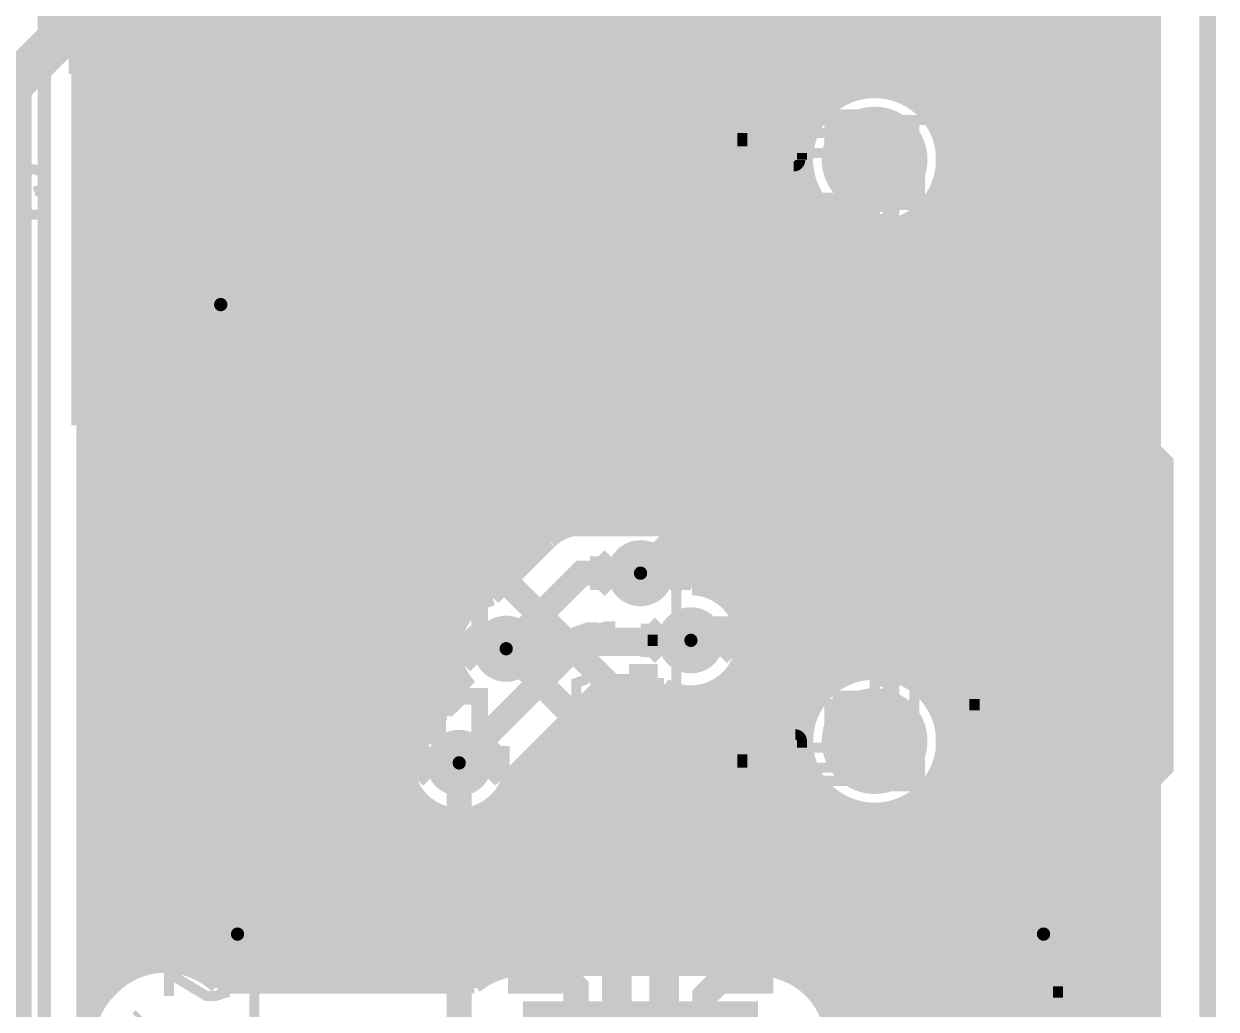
# Model space of a CAD drawing. Extents: x -10 to 131, y -93 to 209.
# Drawn here: x 112.59 to 130.63, y 163.96 to 178.87 of the extents above; entities that cross this region are included whole.
import ezdxf

# ---------------------------------------------------------------- set-up
doc = ezdxf.new("R2010")
doc.units = 0
doc.header["$MEASUREMENT"] = 0
doc.layers.get('0').update_dxf_attribs({"linetype": 'CONTINUOUS'})
for name, color, linetype in [('22-303-0_ASB', 7, 'CONTINUOUS'), ('22-303-0_AST', 7, 'CONTINUOUS'), ('22-303-0_BOT', 2, 'CONTINUOUS'), ('22-303-0_DRD', 6, 'CONTINUOUS'), ('22-303-0_DRL', 1, 'CONTINUOUS'), ('22-303-0_GND', 3, 'CONTINUOUS'), ('22-303-0_IN1', 10, 'CONTINUOUS'), ('22-303-0_SMT', 9, 'CONTINUOUS'), ('22-303-0_SPT', 11, 'CONTINUOUS'), ('22-303-0_SST', 8, 'CONTINUOUS'), ('22-303-0_TOP', 15, 'CONTINUOUS'), ('THRUHOLE_NPT', 7, 'CONTINUOUS'), ('THRUHOLE_TAP', 2, 'CONTINUOUS')]:
    doc.layers.add(name, color=color, linetype=linetype)

# ---------------------------------------------------------------- blocks, each defined once
blk = doc.blocks.new('ROUND_28')
at = {"const_width": 0.54991}
blk.add_lwpolyline([(-0.274954, 0, 1), (0.274954, 0, 1)], format="xyb", close=True, dxfattribs=at)
blk = doc.blocks.new('ROUND_70')
at = {"const_width": 0.29972}
blk.add_lwpolyline([(-0.14986, 0, 1), (0.14986, 0, 1)], format="xyb", close=True, dxfattribs=at)
blk = doc.blocks.new('ROUND_75')
at = {"const_width": 0.29972}
blk.add_lwpolyline([(-0.14986, 0, 1), (0.14986, 0, 1)], format="xyb", close=True, dxfattribs=at)
blk = doc.blocks.new('ROUND_116')
at = {"const_width": 0.10033}
blk.add_lwpolyline([(-0.050164, 0, 1), (0.050164, 0, 1)], format="xyb", close=True, dxfattribs=at)
blk = doc.blocks.new('ROUND_117')
at = {"const_width": 0.10033}
blk.add_lwpolyline([(-0.050164, 0, 1), (0.050164, 0, 1)], format="xyb", close=True, dxfattribs=at)
blk = doc.blocks.new('ROUND_85')
at = {"const_width": 0.8001}
blk.add_lwpolyline([(-0.40005, 0, 1), (0.40005, 0, 1)], format="xyb", close=True, dxfattribs=at)
blk = doc.blocks.new('ROUND_98')
at = {"const_width": 0.50038}
blk.add_lwpolyline([(-0.25019, 0, 1), (0.25019, 0, 1)], format="xyb", close=True, dxfattribs=at)
blk = doc.blocks.new('ROUND_100')
at = {"const_width": 0.50038}
blk.add_lwpolyline([(-0.25019, 0, 1), (0.25019, 0, 1)], format="xyb", close=True, dxfattribs=at)
blk = doc.blocks.new('ROUND_101')
at = {"const_width": 0.0635}
blk.add_lwpolyline([(-0.03175, 0, 1), (0.03175, 0, 1)], format="xyb", close=True, dxfattribs=at)
blk = doc.blocks.new('RECTANGLE_4')
blk.add_solid([(1.4986, 1.3462), (1.4986, -1.3462), (-1.4986, 1.3462), (-1.4986, -1.3462)])
blk = doc.blocks.new('RECTANGLE_13')
blk.add_solid([(0.508, 0.9017), (0.508, -0.9017), (-0.508, 0.9017), (-0.508, -0.9017)])
blk = doc.blocks.new('RECTANGLE_29')
blk.add_solid([(2.74955, 0.59944), (2.74955, -0.59944), (-2.74955, 0.59944), (-2.74955, -0.59944)])
blk = doc.blocks.new('ROUND_108')
at = {"const_width": 0.10033}
blk.add_lwpolyline([(-0.050164, 0, 1), (0.050164, 0, 1)], format="xyb", close=True, dxfattribs=at)

msp = doc.modelspace()

# ---------------------------------------------------------------- linework, layer by layer
at = {"layer": '22-303-0_ASB', "const_width": 0.254}
msp.add_lwpolyline([(111.00054, 208.99374), (111.00054, 198.99376), (116.0018, 198.99376), (116.0018, 208.99374), (130.50012, 208.99374), (130.50012, -31.00578), (-9.4996, -31.00578), (-9.4996, 208.99374), (111.00054, 208.99374)], dxfattribs=at)
at = {"layer": '22-303-0_AST'}
for points, const_width in [([(111.00054, 208.99374), (111.00054, 198.99376), (116.0018, 198.99376), (116.0018, 208.99374), (130.50012, 208.99374), (130.50012, -31.00578), (-9.4996, -31.00578), (-9.4996, 208.99374), (111.00054, 208.99374)], 0.254), ([(113.919, 172.8724), (113.3856, 172.8724), (113.3856, 180.1876), (113.919, 180.1876)], 0.1524), ([(117.221, 172.8724), (117.7544, 172.8724), (117.729, 172.9232), (117.7544, 172.8978), (117.7544, 180.1876), (117.221, 180.1876)], 0.1524), ([(118.21668, 177.33518), (119.48668, 177.33518), (119.27332, 177.546), (118.85168, 177.75682), (119.27332, 177.97018), (119.48668, 178.181), (118.21668, 178.181)], 0.254), ([(123.45924, 167.61968), (123.45924, 167.41902), (122.46102, 167.41902), (122.46102, 177.419), (123.45924, 177.419)], 0.1524), ([(123.75896, 167.9194), (125.46076, 167.9194), (125.65888, 167.9194), (125.65888, 168.92016), (125.46076, 168.92016), (125.46076, 167.9194), (125.76048, 167.61968), (125.76048, 169.76852), (126.0602, 169.76852), (126.0602, 171.67098), (125.76048, 171.67098), (125.46076, 171.36872), (125.46076, 174.06874), (125.46076, 174.3202), (125.46076, 175.1203), (125.46076, 175.36922), (125.46076, 175.9204), (125.46076, 176.91862), (125.76048, 177.22088), (123.75896, 177.22088), (123.75896, 177.419), (123.45924, 177.419), (123.45924, 177.22088)], 0.1524), ([(126.0602, 177.419), (126.45898, 177.419), (126.45898, 175.9204), (126.0602, 175.9204), (126.0602, 177.419), (123.75896, 177.419)], 0.1524), ([(123.45924, 177.02022), (123.45924, 177.22088)], 0.1524), ([(125.76048, 171.67098), (125.76048, 173.76902), (126.0602, 173.76902), (126.0602, 175.66894), (125.76048, 175.66894), (125.76048, 177.22088)], 0.1524), ([(115.11534, 176.67986), (114.9477, 176.73828), (114.9477, 177.09388), (115.11534, 177.1523), (115.79352, 177.1523), (115.9637, 177.09388), (115.9637, 176.73828), (115.79352, 176.67986)], 0.1524), ([(123.75896, 176.91862), (125.46076, 176.91862), (125.65888, 176.91862), (125.65888, 175.9204), (125.46076, 175.9204)], 0.1524), ([(124.36094, 176.91862), (124.36094, 176.81956)], 0.1524), ([(124.25934, 176.7205), (123.75896, 176.7205)], 0.1524), ([(118.21668, 176.50968), (118.21668, 176.29632), (118.4275, 176.29632), (118.4275, 176.50968), (118.21668, 176.50968)], 0.254), ([(115.11534, 176.3141), (114.9477, 176.25568), (114.9477, 175.90008), (115.11534, 175.84166), (115.4557, 175.84166), (115.62334, 175.9585), (115.62334, 176.3141), (115.9637, 176.3141), (115.9637, 175.84166)], 0.1524), ([(122.46102, 175.42002), (120.4595, 175.42002), (120.4595, 175.71974), (120.4595, 176.01946), (122.46102, 176.01946)], 0.1524), ([(126.45898, 168.92016), (126.45898, 175.9204)], 0.1524), ([(118.21668, 175.68418), (119.48668, 175.68418), (119.48668, 174.83582)], 0.254), ([(118.85168, 175.04918), (118.85168, 175.68418)], 0.254), ([(125.76048, 175.66894), (125.46076, 175.36922)], 0.1524), ([(126.0602, 175.42002), (125.91034, 175.42002), (125.61062, 175.1203)], 0.1524), ([(125.46076, 175.1203), (125.61062, 175.1203), (126.0602, 175.1203)], 0.1524), ([(125.46076, 174.3202), (125.61062, 174.3202), (126.0602, 174.3202)], 0.1524), ([(125.61062, 174.3202), (125.91034, 174.02048), (126.0602, 174.02048)], 0.1524), ([(118.21668, 173.58868), (118.21668, 174.01032)], 0.254), ([(119.48668, 173.58868), (119.48668, 174.01032)], 0.254), ([(125.46076, 174.06874), (125.76048, 173.76902)], 0.1524), ([(126.45898, 173.42104), (128.4605, 173.42104), (128.4605, 173.72076), (128.4605, 174.02048), (126.45898, 174.02048)], 0.1524), ([(118.21668, 173.7995), (119.48668, 173.7995)], 0.254), ([(118.21668, 172.23232), (118.21668, 172.974), (119.48668, 172.974)], 0.254), ([(122.46102, 171.41952), (120.4595, 171.41952), (120.4595, 171.71924), (120.4595, 172.01896), (122.46102, 172.01896)], 0.1524), ([(119.48668, 170.77182), (119.48668, 171.62018)], 0.254), ([(126.0602, 171.41952), (125.91034, 171.41952), (125.61062, 171.1198), (125.46076, 171.1198), (125.46076, 171.36872)], 0.1524), ([(118.21668, 171.196), (119.48668, 171.196)], 0.254), ([(126.0602, 170.01998), (125.91034, 170.01998), (125.61062, 170.3197), (125.46076, 170.3197), (125.46076, 171.1198)], 0.1524), ([(126.0602, 171.1198), (125.61062, 171.1198)], 0.1524), ([(118.21668, 169.31132), (118.21668, 170.15968), (119.48668, 170.15968), (119.48668, 169.31132)], 0.254), ([(118.85168, 169.52468), (118.85168, 170.15968)], 0.254), ([(125.76048, 169.76852), (125.46076, 170.07078), (125.46076, 170.3197)], 0.1524), ([(125.61062, 170.3197), (126.0602, 170.3197)], 0.1524), ([(125.46076, 170.07078), (125.46076, 168.92016)], 0.1524), ([(126.45898, 170.01998), (128.4605, 170.01998), (128.4605, 169.72026), (128.4605, 169.42054), (126.45898, 169.42054)], 0.1524), ([(121.285, 169.74058), (121.11482, 169.74058), (120.94718, 169.67962), (120.94718, 169.4434), (121.11482, 169.38498), (121.96318, 169.38498)], 0.1524), ([(121.96318, 169.32402), (121.96318, 169.56278)], 0.1524), ([(121.11482, 168.9608), (120.94718, 168.90238), (120.94718, 168.54678), (121.11482, 168.48582), (121.45518, 168.48582), (121.62282, 168.6052), (121.62282, 168.9608), (121.96318, 168.9608), (121.96318, 168.48582)], 0.1524), ([(126.45898, 167.41902), (126.0602, 167.41902), (126.0602, 168.92016), (126.45898, 168.92016), (126.45898, 167.41902)], 0.1524), ([(118.85168, 168.69918), (118.85168, 168.06418), (119.0625, 167.85082), (119.27332, 167.85082), (119.48668, 168.06418), (119.48668, 168.69918), (118.21668, 168.69918)], 0.254), ([(127.17018, 168.49598), (127.17018, 168.7322)], 0.1524), ([(127.17018, 168.61282), (128.18618, 168.61282), (128.016, 168.7322)], 0.1524), ([(118.85168, 168.16832), (118.21668, 167.85082)], 0.254), ([(124.25934, 168.12006), (123.75896, 168.12006)], 0.1524), ([(124.36094, 167.9194), (124.36094, 168.021)], 0.1524), ([(123.45924, 167.82034), (123.45924, 167.61968)], 0.1524), ([(123.45924, 167.41902), (123.75896, 167.41902), (123.75896, 167.61968), (125.76048, 167.61968)], 0.1524), ([(126.0602, 167.41902), (123.75896, 167.41902)], 0.1524), ([(116.078, 163.703), (121.412, 163.703), (121.412, 166.497), (116.078, 166.497), (116.078, 163.703)], 0.1524), ([(127.762, 166.497), (122.428, 166.497), (122.428, 163.703), (127.762, 163.703), (127.762, 166.497)], 0.1524), ([(126.04496, 164.72916), (126.04496, 165.74516), (125.92558, 165.57498)], 0.1524), ([(117.54104, 165.17366), (117.89664, 165.17366), (118.01602, 165.34384), (118.01602, 165.51148), (117.89664, 165.68166), (117.54104, 165.68166), (117.54104, 164.66566)], 0.1524), ([(118.37924, 164.83584), (118.49862, 164.66566), (118.73484, 164.66566), (118.85422, 164.83584), (118.85422, 165.00348), (118.618, 165.34384), (118.85422, 165.68166), (118.37924, 165.68166)], 0.1524), ([(119.69242, 164.66566), (119.21744, 164.66566), (119.69242, 165.34384), (119.69242, 165.51148), (119.634, 165.68166), (119.2784, 165.68166), (119.21744, 165.51148)], 0.1524), ([(124.1298, 165.23716), (124.4854, 165.23716), (124.60478, 165.40734), (124.60478, 165.57498), (124.4854, 165.74516), (124.1298, 165.74516), (124.1298, 164.72916)], 0.1524), ([(124.968, 164.89934), (125.08738, 164.72916), (125.3236, 164.72916), (125.44298, 164.89934), (125.44298, 165.06698), (125.20676, 165.40734), (125.44298, 165.74516), (124.968, 165.74516)], 0.1524), ([(117.83822, 165.17366), (118.01602, 164.66566)], 0.1524), ([(124.42698, 165.23716), (124.60478, 164.72916)], 0.1524), ([(126.1618, 164.72916), (125.92558, 164.72916)], 0.1524)]:
    msp.add_lwpolyline(points, dxfattribs=dict(at, const_width=const_width))
at = {"layer": '22-303-0_AST', "const_width": 0.1524}
for points in [[(123.45924, 177.22088, 0.4142136), (123.75896, 176.92116)], [(123.45924, 177.02022, 0.4142136), (123.75896, 176.7205)], [(124.23648, 176.71542, 0.4142136), (124.33554, 176.81448)], [(124.46, 176.01946, 0.4142136), (124.16028, 175.71974)], [(124.75972, 175.71974, 0.4142136), (124.46, 176.01946)], [(124.16028, 175.71974, 0.4142136), (124.46, 175.42002)], [(124.46, 175.42002, 0.4142136), (124.75972, 175.71974)], [(124.46, 174.02048, 0.4142136), (124.16028, 173.72076)], [(124.75972, 173.72076, 0.4142136), (124.46, 174.02048)], [(124.16028, 173.72076, 0.4142136), (124.46, 173.42104)], [(124.46, 173.42104, 0.4142136), (124.75972, 173.72076)], [(124.46, 172.01896, 0.4142136), (124.16028, 171.71924)], [(124.75972, 171.71924, 0.4142136), (124.46, 172.01896)], [(124.16028, 171.71924, 0.4142136), (124.46, 171.41952)], [(124.46, 171.41952, 0.4142136), (124.75972, 171.71924)], [(124.46, 170.01998, 0.4142136), (124.16028, 169.72026)], [(124.75972, 169.72026, 0.4142136), (124.46, 170.01998)], [(124.16028, 169.72026, 0.4142136), (124.46, 169.42054)], [(124.46, 169.42054, 0.4142136), (124.75972, 169.72026)], [(123.75896, 168.12006, 0.4142136), (123.45924, 167.82034)], [(124.36094, 168.021, 0.4142136), (124.25934, 168.1226)], [(123.75896, 167.9194, 0.4142136), (123.45924, 167.61968)]]:
    msp.add_lwpolyline(points, format="xyb", dxfattribs=at)
at = {"layer": '22-303-0_BOT'}
for points, const_width in [([(119.6086, 208.28), (119.6086, 170.17492)], 0.254), ([(119.8372, 208.28), (119.8372, 170.35526)], 0.254), ([(120.0658, 208.28), (120.0658, 170.58386)], 0.254), ([(120.2944, 208.28), (120.2944, 170.81246)], 0.254), ([(120.523, 208.28), (120.523, 171.04106)], 0.254), ([(120.7516, 208.28), (120.7516, 171.20108)], 0.254), ([(120.9802, 208.28), (120.9802, 171.25696)], 0.254), ([(121.2088, 208.28), (121.2088, 171.2595)], 0.254), ([(121.4374, 208.28), (121.4374, 171.2595)], 0.254), ([(121.666, 208.28), (121.666, 171.32808)], 0.254), ([(121.8946, 208.28), (121.8946, 171.36872)], 0.254), ([(122.1232, 208.28), (122.1232, 171.34332)], 0.254), ([(122.3518, 208.28), (122.3518, 171.24426)], 0.254), ([(122.5804, 208.28), (122.5804, 171.02582)], 0.254), ([(122.809, 208.28), (122.809, 170.34256)], 0.254), ([(123.0376, 208.28), (123.0376, 170.2689)], 0.254), ([(123.2662, 208.28), (123.2662, 170.10126)], 0.254), ([(123.4948, 208.28), (123.4948, 164.592)], 0.254), ([(123.7234, 208.28), (123.7234, 164.592)], 0.254), ([(123.952, 208.28), (123.952, 164.56406)], 0.254), ([(124.1806, 208.28), (124.1806, 164.48532)], 0.254), ([(126.6952, 208.28), (126.6952, 161.4424)], 0.254), ([(126.9238, 208.28), (126.9238, 163.49726)], 0.254), ([(127.1524, 208.28), (127.1524, 163.6649)], 0.254), ([(129.4384, 208.28), (129.4384, 154.29992)], 0.254), ([(129.667, 208.28), (129.667, 154.17038)], 0.254), ([(129.2098, 205.37678), (129.2098, 154.34818)], 0.254), ([(127.381, 205.26502), (127.381, 163.73856)], 0.254), ([(127.6096, 204.978), (127.6096, 163.7411)], 0.254), ([(128.9812, 205.02626), (128.9812, 154.3304)], 0.254), ([(127.8382, 204.82814), (127.8382, 163.6776)], 0.254), ([(128.524, 204.76464), (128.524, 154.04084)], 0.254), ([(128.7526, 204.85608), (128.7526, 154.2415)], 0.254), ([(128.0668, 204.75194), (128.0668, 163.52266)], 0.254), ([(128.2954, 204.73162), (128.2954, 163.12134)], 0.254), ([(6.604, 74.168), (6.604, 100.711), (0.254, 107.061), (0.254, 117.983), (3.048, 120.777), (3.048, 187.198), (7.112, 191.262), (84.328, 191.262), (84.709, 190.881), (112.522, 190.881), (112.903, 190.5), (112.903, 157.988), (114.681, 156.21), (114.681, 139.192), (115.189, 138.684), (115.189, 135.509), (114.3, 134.62)], 0.2032), ([(119.38, 186.16168), (119.38, 170.04538)], 0.254), ([(113.5126, 185.8772), (113.5126, 158.23946)], 0.254), ([(113.665, 185.8645), (113.665, 163.97224)], 0.254), ([(113.8936, 185.8645), (113.8936, 164.27704)], 0.254), ([(114.1222, 185.8645), (114.1222, 164.465)], 0.254), ([(114.3508, 185.8645), (114.3508, 164.57676)], 0.254), ([(114.5794, 185.8645), (114.5794, 164.63264)], 0.254), ([(114.808, 185.8645), (114.808, 164.64026)], 0.254), ([(115.0366, 185.8645), (115.0366, 164.60216)], 0.254), ([(115.2652, 185.8645), (115.2652, 164.51072)], 0.254), ([(115.4938, 185.8645), (115.4938, 164.3507)], 0.254), ([(115.7224, 185.8645), (115.7224, 164.3253)], 0.254), ([(115.951, 185.8645), (115.951, 164.3253)], 0.254), ([(116.1796, 185.8645), (116.1796, 164.3253)], 0.254), ([(116.4082, 185.8645), (116.4082, 164.3253)], 0.254), ([(116.6368, 185.8645), (116.6368, 164.3253)], 0.254), ([(116.8654, 185.8645), (116.8654, 164.3253)], 0.254), ([(117.094, 185.8645), (117.094, 164.3253)], 0.254), ([(117.3226, 185.8645), (117.3226, 164.3253)], 0.254), ([(117.5512, 185.8645), (117.5512, 164.3253)], 0.254), ([(117.7798, 185.8645), (117.7798, 164.3253)], 0.254), ([(118.0084, 185.8645), (118.0084, 164.3253)], 0.254), ([(118.237, 185.8645), (118.237, 164.3253)], 0.254), ([(118.4656, 185.8645), (118.4656, 168.07434)], 0.254), ([(118.6942, 185.8645), (118.6942, 168.3385)], 0.254), ([(118.9228, 185.88228), (118.9228, 168.45788)], 0.254), ([(119.1514, 185.97118), (119.1514, 169.7482)], 0.254), ([(124.4092, 180.0606), (124.4092, 176.93894)], 0.254), ([(126.4666, 179.85486), (126.4666, 177.14214)], 0.254), ([(124.6378, 179.5145), (124.6378, 177.48504)], 0.254), ([(126.238, 179.4637), (126.238, 177.53584)], 0.254), ([(124.8664, 179.30368), (124.8664, 177.69332)], 0.254), ([(125.095, 179.18684), (125.095, 177.8127)], 0.254), ([(125.7808, 179.1716), (125.7808, 177.82794)], 0.254), ([(126.0094, 179.27574), (126.0094, 177.7238)], 0.254), ([(125.3236, 179.13096), (125.3236, 177.86858)], 0.254), ([(125.5522, 179.12588), (125.5522, 177.87366)], 0.254), ([(129.667, 178.816), (113.5126, 178.816)], 0.254), ([(129.667, 178.5874), (113.5126, 178.5874)], 0.254), ([(129.667, 178.3588), (113.5126, 178.3588)], 0.254), ([(129.667, 178.1302), (113.5126, 178.1302)], 0.254), ([(129.667, 177.9016), (113.5126, 177.9016)], 0.254), ([(124.83592, 177.673), (113.5126, 177.673)], 0.254), ([(129.667, 177.673), (126.08306, 177.673)], 0.254), ([(124.60732, 177.4444), (113.5126, 177.4444)], 0.254), ([(129.667, 177.4444), (126.31166, 177.4444)], 0.254), ([(124.47778, 177.2158), (113.5126, 177.2158)], 0.254), ([(129.667, 177.2158), (126.4412, 177.2158)], 0.254), ([(124.41428, 176.9872), (113.5126, 176.9872)], 0.254), ([(129.667, 176.9872), (126.5047, 176.9872)], 0.254), ([(124.40412, 176.7586), (113.5126, 176.7586)], 0.254), ([(124.4092, 176.70018), (124.4092, 168.14038)], 0.254), ([(129.667, 176.7586), (126.51486, 176.7586)], 0.254), ([(124.44222, 176.53), (113.5126, 176.53)], 0.254), ([(126.4666, 176.49444), (126.4666, 168.34358)], 0.254), ([(129.667, 176.53), (126.47676, 176.53)], 0.254), ([(124.53874, 176.3014), (113.5126, 176.3014)], 0.254), ([(129.667, 176.3014), (126.38024, 176.3014)], 0.254), ([(124.6378, 176.15408), (124.6378, 168.68394)], 0.254), ([(126.238, 176.10328), (126.238, 168.73474)], 0.254), ([(124.71146, 176.0728), (113.5126, 176.0728)], 0.254), ([(124.8664, 175.94326), (124.8664, 168.89476)], 0.254), ([(126.0094, 175.91532), (126.0094, 168.9227)], 0.254), ([(129.667, 176.0728), (126.20752, 176.0728)], 0.254), ([(125.05182, 175.8442), (113.5126, 175.8442)], 0.254), ([(125.095, 175.82642), (125.095, 169.0116)], 0.254), ([(125.3236, 175.77054), (125.3236, 169.06748)], 0.254), ([(125.5522, 175.76546), (125.5522, 169.07256)], 0.254), ([(125.7808, 175.81118), (125.7808, 169.02684)], 0.254), ([(129.667, 175.8442), (125.86716, 175.8442)], 0.254), ([(129.667, 175.6156), (113.5126, 175.6156)], 0.254), ([(129.667, 175.387), (113.5126, 175.387)], 0.254), ([(129.667, 175.1584), (113.5126, 175.1584)], 0.254), ([(129.667, 174.9298), (113.5126, 174.9298)], 0.254), ([(129.667, 174.7012), (113.5126, 174.7012)], 0.254), ([(129.667, 174.4726), (113.5126, 174.4726)], 0.254), ([(129.667, 174.244), (113.5126, 174.244)], 0.254), ([(129.667, 174.0154), (113.5126, 174.0154)], 0.254), ([(129.667, 173.7868), (113.5126, 173.7868)], 0.254), ([(129.667, 173.5582), (113.5126, 173.5582)], 0.254), ([(129.667, 173.3296), (113.5126, 173.3296)], 0.254), ([(129.667, 173.101), (113.5126, 173.101)], 0.254), ([(129.667, 172.8724), (113.5126, 172.8724)], 0.254), ([(129.667, 172.6438), (113.5126, 172.6438)], 0.254), ([(129.667, 172.4152), (113.5126, 172.4152)], 0.254), ([(129.667, 172.1866), (113.5126, 172.1866)], 0.254), ([(129.667, 171.958), (113.5126, 171.958)], 0.254), ([(129.667, 171.7294), (113.5126, 171.7294)], 0.254), ([(129.667, 171.5008), (113.5126, 171.5008)], 0.254), ([(121.53646, 171.2722), (113.5126, 171.2722)], 0.254), ([(121.5136, 171.2595), (121.031, 171.2595)], 0.254), ([(129.667, 171.2722), (122.30354, 171.2722)], 0.254), ([(120.52554, 171.0436), (113.5126, 171.0436)], 0.254), ([(120.53062, 171.04868), (119.67972, 170.19778)], 0.254), ([(129.667, 171.0436), (122.5677, 171.0436)], 0.254), ([(120.29694, 170.815), (113.5126, 170.815)], 0.254), ([(129.667, 170.815), (122.68708, 170.815)], 0.254), ([(120.06834, 170.5864), (113.5126, 170.5864)], 0.254), ([(119.888, 169.418), (121.031, 170.561), (121.92, 170.561)], 0.381), ([(129.667, 170.5864), (122.72772, 170.5864)], 0.254), ([(119.83974, 170.3578), (113.5126, 170.3578)], 0.254), ([(129.667, 170.3578), (122.70232, 170.3578)], 0.254), ([(119.50446, 170.1292), (113.5126, 170.1292)], 0.254), ([(129.667, 170.1292), (123.23826, 170.1292)], 0.254), ([(119.2403, 169.9006), (113.5126, 169.9006)], 0.254), ([(129.667, 169.9006), (123.4059, 169.9006)], 0.254), ([(119.12092, 169.672), (113.5126, 169.672)], 0.254), ([(122.682, 169.545), (121.031, 169.545), (119.1768, 167.6908)], 0.381), ([(129.667, 169.672), (123.47956, 169.672)], 0.254), ([(119.08028, 169.4434), (113.5126, 169.4434)], 0.254), ([(129.667, 169.4434), (123.4821, 169.4434)], 0.254), ([(119.10568, 169.2148), (113.5126, 169.2148)], 0.254), ([(119.1514, 169.08526), (119.1514, 168.65346)], 0.254), ([(129.667, 169.2148), (123.4186, 169.2148)], 0.254), ([(119.20474, 168.9862), (113.5126, 168.9862)], 0.254), ([(125.02896, 168.9862), (123.26366, 168.9862)], 0.254), ([(123.2662, 168.9862), (123.2662, 164.592)], 0.254), ([(129.667, 168.9862), (125.89002, 168.9862)], 0.254), ([(119.25554, 168.7576), (113.5126, 168.7576)], 0.254), ([(119.33174, 168.83126), (118.96852, 168.47058)], 0.254), ([(121.32056, 168.8465), (119.95658, 167.48252)], 0.254), ([(121.2088, 168.73474), (121.2088, 164.592)], 0.254), ([(122.50166, 168.7576), (121.23166, 168.7576)], 0.254), ([(122.2756, 168.8465), (121.32056, 168.8465)], 0.254), ([(121.4374, 168.8465), (121.4374, 164.592)], 0.254), ([(121.666, 168.8465), (121.666, 164.592)], 0.254), ([(121.8946, 168.8465), (121.8946, 164.592)], 0.254), ([(122.1232, 168.8465), (122.1232, 164.592)], 0.254), ([(122.3518, 168.8084), (122.3518, 164.592)], 0.254), ([(122.5804, 168.74236), (122.5804, 164.592)], 0.254), ([(122.809, 168.74744), (122.809, 164.592)], 0.254), ([(124.7013, 168.7576), (122.86234, 168.7576)], 0.254), ([(123.0376, 168.81856), (123.0376, 164.592)], 0.254), ([(129.667, 168.7576), (126.21768, 168.7576)], 0.254), ([(119.02694, 168.529), (113.5126, 168.529)], 0.254), ([(120.9802, 168.50614), (120.9802, 164.592)], 0.254), ([(124.53366, 168.529), (121.00306, 168.529)], 0.254), ([(129.667, 168.529), (126.38532, 168.529)], 0.254), ([(118.64594, 168.3004), (113.5126, 168.3004)], 0.254), ([(120.7516, 168.27754), (120.7516, 164.592)], 0.254), ([(124.43968, 168.3004), (120.77446, 168.3004)], 0.254), ([(129.667, 168.3004), (126.4793, 168.3004)], 0.254), ([(118.46306, 168.0718), (113.5126, 168.0718)], 0.254), ([(120.523, 168.04894), (120.523, 164.592)], 0.254), ([(124.40412, 168.0718), (120.54586, 168.0718)], 0.254), ([(129.667, 168.0718), (126.51486, 168.0718)], 0.254), ([(118.38432, 167.8432), (113.5126, 167.8432)], 0.254), ([(120.2944, 167.82034), (120.2944, 164.592)], 0.254), ([(124.41682, 167.8432), (120.31726, 167.8432)], 0.254), ([(124.4092, 167.89908), (124.4092, 164.34308)], 0.254), ([(129.667, 167.8432), (126.50216, 167.8432)], 0.254), ([(118.37162, 167.6146), (113.5126, 167.6146)], 0.254), ([(124.48286, 167.6146), (120.08866, 167.6146)], 0.254), ([(129.667, 167.6146), (126.43612, 167.6146)], 0.254), ([(126.4666, 167.69588), (126.4666, 161.3535)], 0.254), ([(120.0658, 167.59174), (120.0658, 164.58946)], 0.254), ([(118.4275, 167.386), (113.5126, 167.386)], 0.254), ([(118.4656, 167.30726), (118.4656, 164.3253)], 0.254), ([(124.6124, 167.386), (119.92356, 167.386)], 0.254), ([(124.6378, 167.35552), (124.6378, 164.09924)], 0.254), ([(126.238, 167.30472), (126.238, 161.15284)], 0.254), ([(129.667, 167.386), (126.30658, 167.386)], 0.254), ([(118.56974, 167.1574), (113.5126, 167.1574)], 0.254), ([(124.84862, 167.1574), (119.78386, 167.1574)], 0.254), ([(119.8372, 167.22598), (119.8372, 164.55136)], 0.254), ([(124.8664, 167.1447), (124.8664, 158.54172)], 0.254), ([(126.0094, 167.11676), (126.0094, 155.0797)], 0.254), ([(129.667, 167.1574), (126.07036, 167.1574)], 0.254), ([(118.90756, 166.9288), (113.5126, 166.9288)], 0.254), ([(118.6942, 167.0431), (118.6942, 164.3253)], 0.254), ([(118.9228, 166.92372), (118.9228, 164.3253)], 0.254), ([(119.1514, 166.88308), (119.1514, 164.3253)], 0.254), ([(119.38, 166.90848), (119.38, 164.3253)], 0.254), ([(129.667, 166.9288), (119.4435, 166.9288)], 0.254), ([(119.6086, 167.00754), (119.6086, 164.45992)], 0.254), ([(125.095, 167.02786), (125.095, 158.50108)], 0.254), ([(125.3236, 166.97198), (125.3236, 158.3817)], 0.254), ([(125.5522, 166.9669), (125.5522, 158.11754)], 0.254), ([(125.7808, 167.01262), (125.7808, 154.97048)], 0.254), ([(129.667, 166.7002), (113.5126, 166.7002)], 0.254), ([(129.667, 166.4716), (113.5126, 166.4716)], 0.254), ([(129.667, 166.243), (113.5126, 166.243)], 0.254), ([(129.667, 166.0144), (113.5126, 166.0144)], 0.254), ([(129.667, 165.7858), (113.5126, 165.7858)], 0.254), ([(129.667, 165.5572), (113.5126, 165.5572)], 0.254), ([(129.667, 165.3286), (113.5126, 165.3286)], 0.254), ([(129.667, 165.1), (113.5126, 165.1)], 0.254), ([(129.667, 164.8714), (113.5126, 164.8714)], 0.254), ([(129.667, 164.6428), (113.5126, 164.6428)], 0.254), ([(123.698, 164.592), (120.142, 164.592)], 0.254), ([(114.046, 164.4142), (113.5126, 164.4142)], 0.254), ([(119.52986, 164.4142), (115.4176, 164.4142)], 0.254), ([(129.667, 164.4142), (124.31014, 164.4142)], 0.254), ([(113.80724, 164.1856), (113.5126, 164.1856)], 0.254), ([(113.92408, 164.30752), (113.87328, 164.25672)], 0.254), ([(119.40794, 164.3253), (115.52174, 164.3253)], 0.254), ([(129.667, 164.1856), (124.57176, 164.1856)], 0.254), ([(114.681, 163.449), (114.7318, 163.4998)], 1.27), ([(113.65738, 163.957), (113.5126, 163.957)], 0.254), ([(123.698, 163.449), (120.142, 163.449)], 1.27), ([(129.667, 163.957), (124.72162, 163.957)], 0.254)]:
    msp.add_lwpolyline(points, dxfattribs=dict(at, const_width=const_width))
at = {"layer": '22-303-0_BOT', "const_width": 0.254}
for points in [[(125.46076, 177.8762, 0.4142136), (124.40412, 176.81956)], [(126.5174, 176.81956, 0.4142136), (125.46076, 177.8762)], [(124.40158, 176.81956, 0.4142136), (125.46076, 175.76038)], [(125.46076, 175.76292, 0.4142136), (126.5174, 176.81956)], [(121.031, 171.2595, 0.1995812), (120.53582, 171.05364)], [(121.031, 171.2595, 0.1995812), (120.53582, 171.05364)], [(121.92, 171.36872, 0.1325033), (121.5138, 171.25915)], [(122.72772, 170.561, 0.4142136), (121.92, 171.36872)], [(122.69978, 170.35272, 0.0653447), (122.72712, 170.561)], [(123.48972, 169.545, 0.4077818), (122.69978, 170.35272)], [(119.67972, 170.19778, 0.3396753), (119.08028, 169.418)], [(119.08028, 169.418, 0.2058504), (119.33228, 168.83183)], [(122.682, 168.73728, 0.4142136), (123.48972, 169.545)], [(125.46076, 169.07764, 0.4142136), (124.40412, 168.021)], [(126.5174, 168.021, 0.4142136), (125.46076, 169.07764)], [(122.2756, 168.8465, 0.1325032), (122.682, 168.73688)], [(118.96852, 168.47058, 0.3396753), (118.36908, 167.6908)], [(124.40158, 168.021, 0.4142136), (125.46076, 166.96182)], [(125.46076, 166.96182, 0.4142136), (126.51994, 168.021)], [(118.36908, 167.6908, 0.4142136), (119.1768, 166.88308)], [(119.1768, 166.88308, 0.339676), (119.95658, 167.48252)], [(114.7318, 164.6428, 0.1989127), (113.92358, 164.30802)], [(115.52174, 164.3253, 0.1931986), (114.7318, 164.64236)], [(120.142, 164.592, 0.1761126), (119.40802, 164.3252)], [(124.841, 163.449, 0.4142136), (123.698, 164.592)], [(113.87328, 164.25672, 0.1989124), (113.53871, 163.449)]]:
    msp.add_lwpolyline(points, format="xyb", dxfattribs=at)
at = {"layer": '22-303-0_DRD', "const_width": 0.254}
for points in [[(111.00054, 208.99374), (111.00054, 198.99376), (116.0018, 198.99376), (116.0018, 208.99374), (130.50012, 208.99374), (130.50012, -31.00578), (-9.4996, -31.00578), (-9.4996, 208.99374), (111.00054, 208.99374)], [(124.82576, 177.45456), (124.82576, 176.81956)], [(125.46076, 177.45456), (124.82576, 177.45456)], [(125.46076, 176.18456), (125.46076, 177.45456)], [(124.82576, 176.81956), (126.09576, 176.81956)], [(126.09576, 176.81956), (126.09576, 176.18456)], [(126.09576, 176.18456), (125.46076, 176.18456)], [(114.935, 174.371), (115.57, 175.006)], [(114.935, 174.371), (115.57, 175.006)], [(115.57, 175.006), (116.205, 174.371)], [(115.57, 175.006), (116.205, 174.371)], [(114.935, 174.879), (114.935, 174.371)], [(115.57, 174.244), (114.935, 174.879)], [(114.935, 174.879), (114.935, 174.371)], [(115.57, 174.244), (114.935, 174.879)], [(116.205, 174.879), (115.57, 174.244)], [(116.205, 174.879), (115.57, 174.244)], [(116.205, 174.371), (116.205, 174.879)], [(116.205, 174.371), (116.205, 174.879)], [(121.285, 170.307), (121.92, 170.942)], [(121.92, 170.942), (122.555, 170.307)], [(121.285, 170.815), (121.285, 170.307)], [(121.92, 170.18), (121.285, 170.815)], [(122.555, 170.815), (121.92, 170.18)], [(122.555, 170.307), (122.555, 170.815)], [(119.253, 169.164), (119.888, 169.799)], [(119.888, 169.799), (120.523, 169.164)], [(122.047, 169.291), (122.682, 169.926)], [(122.047, 169.799), (122.047, 169.291)], [(122.682, 169.164), (122.047, 169.799)], [(122.682, 169.926), (123.317, 169.291)], [(123.317, 169.799), (122.682, 169.164)], [(123.317, 169.291), (123.317, 169.799)], [(119.253, 169.672), (119.253, 169.164)], [(119.888, 169.037), (119.253, 169.672)], [(120.523, 169.672), (119.888, 169.037)], [(120.523, 169.164), (120.523, 169.672)], [(124.82576, 168.656), (124.82576, 168.021)], [(125.46076, 168.656), (124.82576, 168.656)], [(125.46076, 167.386), (125.46076, 168.656)], [(118.5418, 167.4368), (119.1768, 168.0718)], [(119.1768, 168.0718), (119.8118, 167.4368)], [(124.82576, 168.021), (126.09576, 168.021)], [(126.09576, 168.021), (126.09576, 167.386)], [(118.5418, 167.9448), (118.5418, 167.4368)], [(119.1768, 167.3098), (118.5418, 167.9448)], [(119.8118, 167.9448), (119.1768, 167.3098)], [(119.8118, 167.4368), (119.8118, 167.9448)], [(126.09576, 167.386), (125.46076, 167.386)], [(115.189, 164.846), (115.824, 165.481)], [(115.189, 164.846), (115.824, 165.481)], [(115.824, 165.481), (116.459, 164.846)], [(115.824, 165.481), (116.459, 164.846)], [(127.381, 164.846), (128.016, 165.481)], [(128.016, 165.481), (128.651, 164.846)], [(115.189, 165.354), (115.189, 164.846)], [(115.824, 164.719), (115.189, 165.354)], [(115.189, 165.354), (115.189, 164.846)], [(115.824, 164.719), (115.189, 165.354)], [(116.459, 165.354), (115.824, 164.719)], [(116.459, 165.354), (115.824, 164.719)], [(116.459, 164.846), (116.459, 165.354)], [(116.459, 164.846), (116.459, 165.354)], [(127.381, 165.354), (127.381, 164.846)], [(128.016, 164.719), (127.381, 165.354)], [(128.651, 165.354), (128.016, 164.719)], [(128.651, 164.846), (128.651, 165.354)]]:
    msp.add_lwpolyline(points, dxfattribs=at)
at = {"layer": '22-303-0_DRL', "const_width": 0.254}
msp.add_lwpolyline([(111.00054, 208.99374), (111.00054, 198.99376), (116.0018, 198.99376), (116.0018, 208.99374), (130.50012, 208.99374), (130.50012, -31.00578), (-9.4996, -31.00578), (-9.4996, 208.99374), (111.00054, 208.99374)], dxfattribs=at)
at = {"layer": '22-303-0_GND', "const_width": 0.254}
msp.add_lwpolyline([(111.00054, 208.99374), (111.00054, 198.99376), (116.0018, 198.99376), (116.0018, 208.99374), (130.50012, 208.99374), (130.50012, -31.00578), (-9.4996, -31.00578), (-9.4996, 208.99374), (111.00054, 208.99374)], dxfattribs=at)
at = {"layer": '22-303-0_SST'}
for points, const_width in [([(113.919, 172.8724), (113.3856, 172.8724), (113.3856, 180.1876), (113.919, 180.1876)], 0.1524), ([(117.221, 180.1876), (117.7544, 180.1876), (117.7544, 172.8724), (117.221, 172.8724)], 0.1524), ([(113.3475, 178.7525), (113.3475, 178.1175)], 0.1524), ([(117.7925, 178.7525), (113.3475, 178.7525)], 0.1524), ([(113.4491, 178.7525), (113.4491, 178.1175)], 0.1524), ([(113.58626, 178.7525), (113.58626, 178.1175)], 0.1524), ([(113.72342, 178.7525), (113.72342, 178.1175)], 0.1524), ([(113.86058, 178.7525), (113.86058, 178.1175)], 0.1524), ([(113.99774, 178.7525), (113.99774, 178.1175)], 0.1524), ([(114.1349, 178.7525), (114.1349, 178.1175)], 0.1524), ([(114.27206, 178.7525), (114.27206, 178.1175)], 0.1524), ([(114.40922, 178.7525), (114.40922, 178.1175)], 0.1524), ([(114.54638, 178.7525), (114.54638, 178.1175)], 0.1524), ([(114.68354, 178.7525), (114.68354, 178.1175)], 0.1524), ([(114.8207, 178.7525), (114.8207, 178.1175)], 0.1524), ([(114.95786, 178.7525), (114.95786, 178.1175)], 0.1524), ([(115.09502, 178.7525), (115.09502, 178.1175)], 0.1524), ([(115.23218, 178.7525), (115.23218, 178.1175)], 0.1524), ([(115.36934, 178.7525), (115.36934, 178.1175)], 0.1524), ([(115.5065, 178.7525), (115.5065, 178.1175)], 0.1524), ([(115.64366, 178.7525), (115.64366, 178.1175)], 0.1524), ([(115.78082, 178.7525), (115.78082, 178.1175)], 0.1524), ([(115.91798, 178.7525), (115.91798, 178.1175)], 0.1524), ([(116.05514, 178.7525), (116.05514, 178.1175)], 0.1524), ([(116.1923, 178.7525), (116.1923, 178.1175)], 0.1524), ([(116.32946, 178.7525), (116.32946, 178.1175)], 0.1524), ([(116.46662, 178.7525), (116.46662, 178.1175)], 0.1524), ([(116.60378, 178.7525), (116.60378, 178.1175)], 0.1524), ([(116.74094, 178.7525), (116.74094, 178.1175)], 0.1524), ([(116.8781, 178.7525), (116.8781, 178.1175)], 0.1524), ([(117.01526, 178.7525), (117.01526, 178.1175)], 0.1524), ([(117.15242, 178.7525), (117.15242, 178.1175)], 0.1524), ([(117.28958, 178.7525), (117.28958, 178.1175)], 0.1524), ([(117.42674, 178.7525), (117.42674, 178.1175)], 0.1524), ([(117.5639, 178.7525), (117.5639, 178.1175)], 0.1524), ([(117.70106, 178.7525), (117.70106, 178.1175)], 0.1524), ([(117.7925, 178.7525), (117.7925, 178.1175)], 0.1524), ([(117.7925, 178.63058), (113.3475, 178.63058)], 0.1524), ([(117.7925, 178.49342), (113.3475, 178.49342)], 0.1524), ([(117.7925, 178.35626), (113.3475, 178.35626)], 0.1524), ([(117.7925, 178.2191), (113.3475, 178.2191)], 0.1524), ([(117.7925, 178.1175), (113.3475, 178.1175)], 0.1524), ([(118.21668, 177.33518), (119.48668, 177.33518), (119.27332, 177.546), (118.85168, 177.75682), (119.27332, 177.97018), (119.48668, 178.181), (118.21668, 178.181)], 0.254), ([(123.45924, 167.61968), (123.45924, 167.41902), (122.46102, 167.41902), (122.46102, 177.419), (123.45924, 177.419)], 0.1524), ([(123.75896, 167.9194), (125.46076, 167.9194), (125.65888, 167.9194), (125.65888, 168.92016), (125.46076, 168.92016), (125.46076, 167.9194), (125.76048, 167.61968), (125.76048, 169.76852), (126.0602, 169.76852), (126.0602, 171.67098), (125.76048, 171.67098), (125.46076, 171.36872), (125.46076, 174.06874), (125.46076, 174.3202), (125.46076, 175.1203), (125.46076, 175.36922), (125.46076, 175.9204), (125.46076, 176.91862), (125.76048, 177.22088), (123.75896, 177.22088), (123.75896, 177.419), (123.45924, 177.419), (123.45924, 177.22088)], 0.1524), ([(126.0602, 177.419), (126.45898, 177.419), (126.45898, 175.9204), (126.0602, 175.9204), (126.0602, 177.419), (123.75896, 177.419)], 0.1524), ([(123.45924, 177.02022), (123.45924, 177.22088)], 0.1524), ([(125.76048, 171.67098), (125.76048, 173.76902), (126.0602, 173.76902), (126.0602, 175.66894), (125.76048, 175.66894), (125.76048, 177.22088)], 0.1524), ([(123.75896, 176.91862), (125.46076, 176.91862), (125.65888, 176.91862), (125.65888, 175.9204), (125.46076, 175.9204)], 0.1524), ([(124.36094, 176.91862), (124.36094, 176.81956)], 0.1524), ([(112.18418, 176.33442), (112.04194, 176.3776), (112.04194, 176.6316), (112.18418, 176.67224), (112.74806, 176.67224), (112.8903, 176.6316), (112.8903, 176.3776), (112.74806, 176.33442)], 0.1524), ([(124.25934, 176.7205), (123.75896, 176.7205)], 0.1524), ([(118.21668, 176.50968), (118.21668, 176.29632), (118.4275, 176.29632), (118.4275, 176.50968), (118.21668, 176.50968)], 0.254), ([(112.18418, 175.98644), (112.04194, 175.9458), (112.04194, 175.6918), (112.18418, 175.64862), (112.46612, 175.64862), (112.60582, 175.73244), (112.60582, 175.98644), (112.8903, 175.98644), (112.8903, 175.64862)], 0.1524), ([(122.46102, 175.42002), (120.4595, 175.42002), (120.4595, 175.71974), (120.4595, 176.01946), (122.46102, 176.01946)], 0.1524), ([(126.45898, 168.92016), (126.45898, 175.9204)], 0.1524), ([(118.21668, 175.68418), (119.48668, 175.68418), (119.48668, 174.83582)], 0.254), ([(118.85168, 175.04918), (118.85168, 175.68418)], 0.254), ([(125.76048, 175.66894), (125.46076, 175.36922)], 0.1524), ([(126.0602, 175.42002), (125.91034, 175.42002), (125.61062, 175.1203)], 0.1524), ([(125.46076, 175.1203), (125.61062, 175.1203), (126.0602, 175.1203)], 0.1524), ([(125.46076, 174.3202), (125.61062, 174.3202), (126.0602, 174.3202)], 0.1524), ([(125.61062, 174.3202), (125.91034, 174.02048), (126.0602, 174.02048)], 0.1524), ([(118.21668, 173.58868), (118.21668, 174.01032)], 0.254), ([(119.48668, 173.58868), (119.48668, 174.01032)], 0.254), ([(125.46076, 174.06874), (125.76048, 173.76902)], 0.1524), ([(126.45898, 173.42104), (128.4605, 173.42104), (128.4605, 173.72076), (128.4605, 174.02048), (126.45898, 174.02048)], 0.1524), ([(118.21668, 173.7995), (119.48668, 173.7995)], 0.254), ([(118.21668, 172.23232), (118.21668, 172.974), (119.48668, 172.974)], 0.254), ([(122.46102, 171.41952), (120.4595, 171.41952), (120.4595, 171.71924), (120.4595, 172.01896), (122.46102, 172.01896)], 0.1524), ([(119.48668, 170.77182), (119.48668, 171.62018)], 0.254), ([(126.0602, 171.41952), (125.91034, 171.41952), (125.61062, 171.1198), (125.46076, 171.1198), (125.46076, 171.36872)], 0.1524), ([(118.21668, 171.196), (119.48668, 171.196)], 0.254), ([(126.0602, 170.01998), (125.91034, 170.01998), (125.61062, 170.3197), (125.46076, 170.3197), (125.46076, 171.1198)], 0.1524), ([(126.0602, 171.1198), (125.61062, 171.1198)], 0.1524), ([(118.21668, 169.31132), (118.21668, 170.15968), (119.48668, 170.15968), (119.48668, 169.31132)], 0.254), ([(118.85168, 169.52468), (118.85168, 170.15968)], 0.254), ([(125.76048, 169.76852), (125.46076, 170.07078), (125.46076, 170.3197)], 0.1524), ([(125.61062, 170.3197), (126.0602, 170.3197)], 0.1524), ([(125.46076, 170.07078), (125.46076, 168.92016)], 0.1524), ([(126.45898, 170.01998), (128.4605, 170.01998), (128.4605, 169.72026), (128.4605, 169.42054), (126.45898, 169.42054)], 0.1524), ([(121.539, 169.75582), (121.39676, 169.75582), (121.25706, 169.71518), (121.25706, 169.545), (121.39676, 169.50182), (122.10288, 169.50182)], 0.1524), ([(122.10288, 169.46118), (122.10288, 169.62882)], 0.1524), ([(121.39676, 169.1132), (121.25706, 169.07256), (121.25706, 168.81856), (121.39676, 168.77538), (121.6787, 168.77538), (121.82094, 168.8592), (121.82094, 169.1132), (122.10288, 169.1132), (122.10288, 168.77538)], 0.1524), ([(126.45898, 167.41902), (126.0602, 167.41902), (126.0602, 168.92016), (126.45898, 168.92016), (126.45898, 167.41902)], 0.1524), ([(118.85168, 168.69918), (118.85168, 168.06418), (119.0625, 167.85082), (119.27332, 167.85082), (119.48668, 168.06418), (119.48668, 168.69918), (118.21668, 168.69918)], 0.254), ([(126.97206, 168.48582), (126.97206, 168.656)], 0.1524), ([(126.97206, 168.57218), (127.81788, 168.57218), (127.67818, 168.656)], 0.1524), ([(118.85168, 168.16832), (118.21668, 167.85082)], 0.254), ([(124.25934, 168.12006), (123.75896, 168.12006)], 0.1524), ([(124.36094, 167.9194), (124.36094, 168.021)], 0.1524), ([(123.45924, 167.82034), (123.45924, 167.61968)], 0.1524), ([(123.45924, 167.41902), (123.75896, 167.41902), (123.75896, 167.61968), (125.76048, 167.61968)], 0.1524), ([(126.0602, 167.41902), (123.75896, 167.41902)], 0.1524), ([(116.078, 163.703), (116.078, 166.497), (121.412, 166.497), (121.412, 163.703), (116.078, 163.703)], 0.1524), ([(127.762, 166.497), (127.762, 163.703), (122.428, 163.703), (122.428, 166.497), (127.762, 166.497)], 0.1524), ([(115.20932, 165.87724), (115.20932, 165.62324), (115.35156, 165.53688), (115.4938, 165.53688), (115.6335, 165.62324), (115.6335, 165.87724), (114.78768, 165.87724)], 0.1524), ([(128.65608, 165.76294), (128.65608, 165.50894), (128.79832, 165.42512), (128.94056, 165.42512), (129.08026, 165.50894), (129.08026, 165.76294), (128.23444, 165.76294)], 0.1524), ([(115.20932, 165.66388), (114.78768, 165.53688)], 0.1524), ([(128.65608, 165.55212), (128.23444, 165.42512)], 0.1524), ([(114.92738, 165.19144), (114.78768, 165.10508), (114.78768, 164.93744), (114.92738, 164.85108), (115.06962, 164.85108), (115.35156, 165.02126), (115.6335, 164.85108), (115.6335, 165.19144)], 0.1524), ([(128.37414, 165.07714), (128.23444, 164.99332), (128.23444, 164.82314), (128.37414, 164.73932), (128.51638, 164.73932), (128.79832, 164.9095), (129.08026, 164.73932), (129.08026, 165.07714)], 0.1524), ([(114.78768, 164.16528), (114.78768, 164.50564), (115.35156, 164.16528), (115.4938, 164.16528), (115.6335, 164.20846), (115.6335, 164.46246), (115.4938, 164.50564)], 0.1524), ([(128.23444, 164.13734), (128.23444, 164.30752)], 0.1524), ([(128.23444, 164.2237), (129.08026, 164.2237), (128.94056, 164.30752)], 0.1524)]:
    msp.add_lwpolyline(points, dxfattribs=dict(at, const_width=const_width))
at = {"layer": '22-303-0_SST', "const_width": 0.1524}
for points in [[(123.45924, 177.22088, 0.4142136), (123.75896, 176.92116)], [(123.45924, 177.02022, 0.4142136), (123.75896, 176.7205)], [(124.23648, 176.71542, 0.4142136), (124.33554, 176.81448)], [(124.46, 176.01946, 0.4142136), (124.16028, 175.71974)], [(124.75972, 175.71974, 0.4142136), (124.46, 176.01946)], [(124.16028, 175.71974, 0.4142136), (124.46, 175.42002)], [(124.46, 175.42002, 0.4142136), (124.75972, 175.71974)], [(124.46, 174.02048, 0.4142136), (124.16028, 173.72076)], [(124.75972, 173.72076, 0.4142136), (124.46, 174.02048)], [(124.16028, 173.72076, 0.4142136), (124.46, 173.42104)], [(124.46, 173.42104, 0.4142136), (124.75972, 173.72076)], [(124.46, 172.01896, 0.4142136), (124.16028, 171.71924)], [(124.75972, 171.71924, 0.4142136), (124.46, 172.01896)], [(124.16028, 171.71924, 0.4142136), (124.46, 171.41952)], [(124.46, 171.41952, 0.4142136), (124.75972, 171.71924)], [(124.46, 170.01998, 0.4142136), (124.16028, 169.72026)], [(124.75972, 169.72026, 0.4142136), (124.46, 170.01998)], [(124.16028, 169.72026, 0.4142136), (124.46, 169.42054)], [(124.46, 169.42054, 0.4142136), (124.75972, 169.72026)], [(123.75896, 168.12006, 0.4142136), (123.45924, 167.82034)], [(124.36094, 168.021, 0.4142136), (124.25934, 168.1226)], [(123.75896, 167.9194, 0.4142136), (123.45924, 167.61968)]]:
    msp.add_lwpolyline(points, format="xyb", dxfattribs=at)
at = {"layer": '22-303-0_TOP'}
for points, const_width in [([(112.395, 157.43936), (112.395, 157.48), (112.522, 157.607), (113.157, 158.242), (112.395, 158.242), (112.395, 177.927), (114.79784, 180.32984), (115.57, 180.32984)], 0.635), ([(122.70994, 175.71974), (120.60174, 175.71974), (119.38, 174.498), (119.38, 170.942), (122.24512, 168.07688), (122.24512, 161.80054)], 0.381), ([(115.57, 174.625), (115.57, 172.73016)], 0.381), ([(115.57, 174.625), (115.57, 172.73016)], 0.381), ([(126.21006, 173.72076), (128.28524, 173.72076), (129.794, 172.212), (129.794, 167.64), (128.905, 166.751), (125.984, 166.751), (124.841, 165.608), (124.841, 163.576), (124.19584, 162.93084), (124.19584, 161.80054)], 0.381), ([(121.92, 170.561), (122.70994, 171.35094), (122.70994, 171.71924)], 0.381), ([(126.21006, 169.72026), (122.85726, 169.72026), (122.682, 169.545)], 0.381), ([(121.59488, 161.80054), (121.59488, 167.71112), (119.888, 169.418)], 0.381), ([(119.1768, 167.6908), (119.1768, 163.2712), (119.64416, 162.80384), (119.64416, 161.80054)], 0.381), ([(115.824, 165.1), (117.0686, 165.1)], 0.381), ([(117.0686, 165.1), (115.824, 165.1)], 0.381), ([(120.94464, 161.80054), (120.94464, 164.29736), (120.269, 164.973), (120.269, 165.1), (120.4214, 165.1)], 0.381), ([(122.89536, 161.80054), (122.89536, 164.17036), (123.444, 164.719), (123.444, 165.1), (123.4186, 165.1)], 0.381), ([(128.016, 165.1), (126.7714, 165.1)], 0.381)]:
    msp.add_lwpolyline(points, dxfattribs=dict(at, const_width=const_width))

# ---------------------------------------------------------------- block references
at = {"layer": '22-303-0_BOT'}
for name, p in [('ROUND_28', (125.46076, 176.81956)), ('ROUND_70', (115.57, 174.625)), ('ROUND_70', (121.92, 170.561)), ('ROUND_70', (119.888, 169.418)), ('ROUND_70', (122.682, 169.545)), ('ROUND_28', (125.46076, 168.021)), ('ROUND_70', (119.1768, 167.6908)), ('ROUND_75', (115.824, 165.1)), ('ROUND_75', (128.016, 165.1))]:
    msp.add_blockref(name, p, dxfattribs=at)
at = {"layer": '22-303-0_DRL'}
for name, p in [('ROUND_28', (125.46076, 176.81956)), ('ROUND_117', (115.57, 174.625)), ('ROUND_117', (121.92, 170.561)), ('ROUND_116', (122.682, 169.545)), ('ROUND_117', (119.888, 169.418)), ('ROUND_28', (125.46076, 168.021)), ('ROUND_116', (119.1768, 167.6908)), ('ROUND_117', (115.824, 165.1)), ('ROUND_117', (128.016, 165.1))]:
    msp.add_blockref(name, p, dxfattribs=at)
at = {"layer": '22-303-0_GND'}
for name, p in [('ROUND_85', (125.46076, 176.81956)), ('ROUND_101', (115.57, 174.625)), ('ROUND_100', (121.92, 170.561)), ('ROUND_100', (119.888, 169.418)), ('ROUND_98', (122.682, 169.545)), ('ROUND_85', (125.46076, 168.021)), ('ROUND_98', (119.1768, 167.6908)), ('ROUND_101', (115.824, 165.1)), ('ROUND_101', (128.016, 165.1))]:
    msp.add_blockref(name, p, dxfattribs=at)
at = {"layer": '22-303-0_IN1'}
for name, p in [('ROUND_28', (125.46076, 176.81956)), ('ROUND_70', (115.57, 174.625)), ('ROUND_70', (121.92, 170.561)), ('ROUND_70', (119.888, 169.418)), ('ROUND_70', (122.682, 169.545)), ('ROUND_28', (125.46076, 168.021)), ('ROUND_70', (119.1768, 167.6908)), ('ROUND_75', (115.824, 165.1)), ('ROUND_75', (128.016, 165.1))]:
    msp.add_blockref(name, p, dxfattribs=at)
at = {"layer": '22-303-0_SMT'}
for name, p in [('RECTANGLE_29', (122.70994, 175.71974)), ('RECTANGLE_29', (126.21006, 173.72076)), ('RECTANGLE_4', (115.57, 172.73016)), ('RECTANGLE_29', (122.70994, 171.71924)), ('RECTANGLE_29', (126.21006, 169.72026)), ('RECTANGLE_13', (117.0686, 165.1)), ('RECTANGLE_13', (120.4214, 165.1)), ('RECTANGLE_13', (123.4186, 165.1)), ('RECTANGLE_13', (126.7714, 165.1))]:
    msp.add_blockref(name, p, dxfattribs=at)
at = {"layer": '22-303-0_SPT'}
for name, p in [('RECTANGLE_29', (122.70994, 175.71974)), ('RECTANGLE_29', (126.21006, 173.72076)), ('RECTANGLE_4', (115.57, 172.73016)), ('RECTANGLE_29', (122.70994, 171.71924)), ('RECTANGLE_29', (126.21006, 169.72026)), ('RECTANGLE_13', (117.0686, 165.1)), ('RECTANGLE_13', (120.4214, 165.1)), ('RECTANGLE_13', (123.4186, 165.1)), ('RECTANGLE_13', (126.7714, 165.1))]:
    msp.add_blockref(name, p, dxfattribs=at)
at = {"layer": '22-303-0_TOP'}
for name, p in [('ROUND_28', (125.46076, 176.81956)), ('RECTANGLE_29', (122.70994, 175.71974)), ('ROUND_70', (115.57, 174.625)), ('RECTANGLE_29', (126.21006, 173.72076)), ('RECTANGLE_4', (115.57, 172.73016)), ('RECTANGLE_29', (122.70994, 171.71924)), ('ROUND_70', (121.92, 170.561)), ('RECTANGLE_29', (126.21006, 169.72026)), ('ROUND_70', (119.888, 169.418)), ('ROUND_70', (122.682, 169.545)), ('ROUND_28', (125.46076, 168.021)), ('ROUND_70', (119.1768, 167.6908)), ('RECTANGLE_13', (117.0686, 165.1)), ('RECTANGLE_13', (120.4214, 165.1)), ('RECTANGLE_13', (123.4186, 165.1)), ('RECTANGLE_13', (126.7714, 165.1)), ('ROUND_70', (115.824, 165.1)), ('ROUND_70', (128.016, 165.1))]:
    msp.add_blockref(name, p, dxfattribs=at)
at = {"layer": 'THRUHOLE_NPT'}
for p in [(125.46076, 176.81956), (125.46076, 168.021)]:
    msp.add_blockref('ROUND_28', p, dxfattribs=at)
at = {"layer": 'THRUHOLE_TAP'}
for p in [(115.57, 174.625), (121.92, 170.561), (122.682, 169.545), (119.888, 169.418), (119.1768, 167.6908), (115.824, 165.1), (128.016, 165.1)]:
    msp.add_blockref('ROUND_108', p, dxfattribs=at)

doc.saveas('drawing.dxf')
